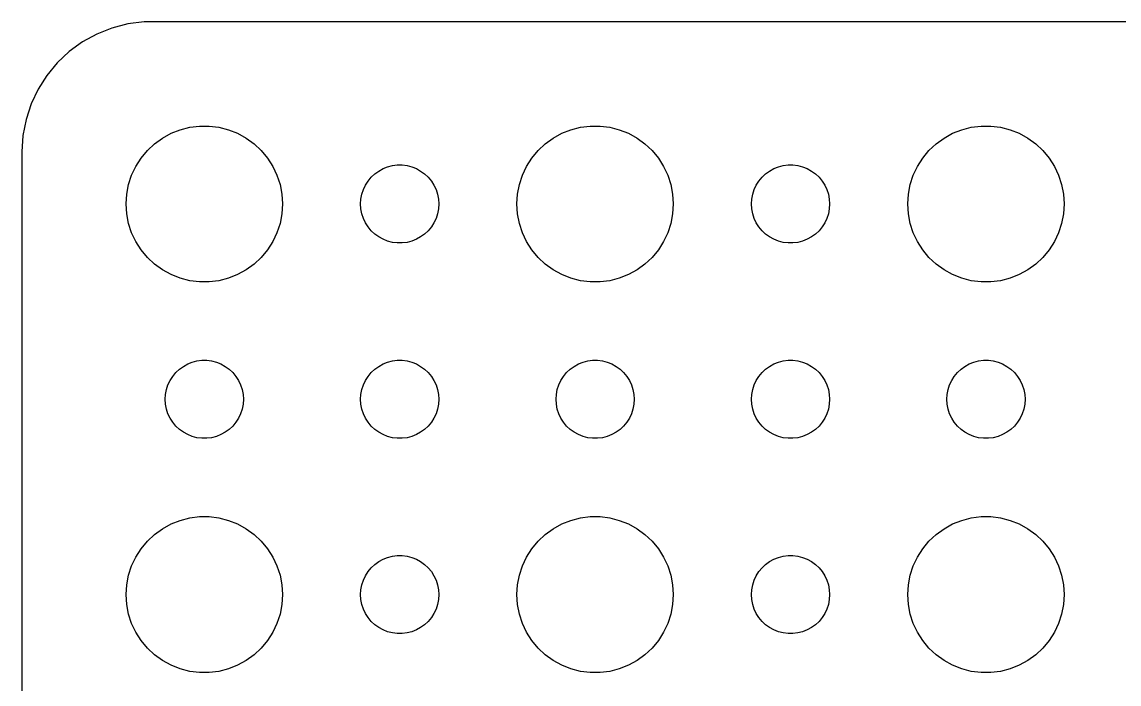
# Model space of a CAD drawing. Header units: metres. Extents: x -44 to 44, y 140 to 346.
# Drawn here: x -44.5 to -2.39, y 266.57 to 291.99 of the extents above; entities that cross this region are included whole.
import ezdxf

# ---------------------------------------------------------------- set-up
doc = ezdxf.new("R2010")
doc.units = ezdxf.units.M

msp = doc.modelspace()

# ---------------------------------------------------------------- linework, layer by layer
for p, q in [((-40.4369, 291.911), (-41.0451, 291.755)), ((-39.8139, 291.99), (-40.4369, 291.911)), ((39.8139, 291.99), (-39.8139, 291.99)), ((-41.6289, 291.524), (-42.1791, 291.222)), ((-41.0451, 291.755), (-41.6289, 291.524)), ((-42.1791, 291.222), (-42.6871, 290.853)), ((-42.6871, 290.853), (-43.1448, 290.423)), ((-43.1448, 290.423), (-43.5451, 289.939)), ((-43.5451, 289.939), (-43.8815, 289.409)), ((-43.8815, 289.409), (-44.1489, 288.841)), ((-44.1489, 288.841), (-44.3429, 288.243)), ((-44.3429, 288.243), (-44.4606, 287.627)), ((-44.4606, 287.627), (-44.5, 287)), ((-39.1075, 287.533), (-38.7773, 287.714)), ((-38.7773, 287.714), (-38.427, 287.853)), ((-38.427, 287.853), (-38.0621, 287.947)), ((-38.0621, 287.947), (-37.6884, 287.994)), ((-37.6884, 287.994), (-37.3116, 287.994)), ((-37.3116, 287.994), (-36.9379, 287.947)), ((-36.9379, 287.947), (-36.5729, 287.853)), ((-36.5729, 287.853), (-36.2227, 287.714)), ((-36.2227, 287.714), (-35.8925, 287.533)), ((-24.1075, 287.533), (-23.7773, 287.714)), ((-23.7773, 287.714), (-23.427, 287.853)), ((-23.427, 287.853), (-23.0621, 287.947)), ((-23.0621, 287.947), (-22.6884, 287.994)), ((-22.6884, 287.994), (-22.3116, 287.994)), ((-22.3116, 287.994), (-21.9379, 287.947)), ((-21.9379, 287.947), (-21.5729, 287.853)), ((-21.5729, 287.853), (-21.2227, 287.714)), ((-21.2227, 287.714), (-20.8925, 287.533)), ((-9.10747, 287.533), (-8.77733, 287.714)), ((-8.77733, 287.714), (-8.42705, 287.853)), ((-8.42705, 287.853), (-8.06213, 287.947)), ((-8.06213, 287.947), (-7.68837, 287.994)), ((-7.68837, 287.994), (-7.31161, 287.994)), ((-7.31161, 287.994), (-6.93785, 287.947)), ((-6.93785, 287.947), (-6.57294, 287.853)), ((-6.57294, 287.853), (-6.22266, 287.714)), ((-6.22266, 287.714), (-5.89252, 287.533)), ((-39.6869, 287.054), (-39.4123, 287.312)), ((-39.4123, 287.312), (-39.1075, 287.533)), ((-35.8925, 287.533), (-35.5877, 287.312)), ((-35.5877, 287.312), (-35.3131, 287.054)), ((-24.6869, 287.054), (-24.4123, 287.312)), ((-24.4123, 287.312), (-24.1075, 287.533)), ((-20.8925, 287.533), (-20.5877, 287.312)), ((-20.5877, 287.312), (-20.3131, 287.054)), ((-9.6869, 287.054), (-9.41226, 287.312)), ((-9.41226, 287.312), (-9.10747, 287.533)), ((-5.89252, 287.533), (-5.58772, 287.312)), ((-5.58772, 287.312), (-5.31308, 287.054)), ((-44.5, 287), (-44.5, 253)), ((-39.927, 286.763), (-39.6869, 287.054)), ((-35.3131, 287.054), (-35.0729, 286.763)), ((-24.927, 286.763), (-24.6869, 287.054)), ((-20.3131, 287.054), (-20.0729, 286.763)), ((-9.92705, 286.763), (-9.6869, 287.054)), ((-5.31308, 287.054), (-5.07294, 286.763)), ((-40.2893, 286.104), (-40.1289, 286.445)), ((-40.1289, 286.445), (-39.927, 286.763)), ((-35.0729, 286.763), (-34.8711, 286.445)), ((-34.8711, 286.445), (-34.7107, 286.104)), ((-30.8037, 286.266), (-30.6387, 286.357)), ((-30.6387, 286.357), (-30.4635, 286.427)), ((-30.4635, 286.427), (-30.2811, 286.473)), ((-30.2811, 286.473), (-30.0942, 286.497)), ((-30.0942, 286.497), (-29.9058, 286.497)), ((-29.9058, 286.497), (-29.7189, 286.473)), ((-29.7189, 286.473), (-29.5365, 286.427)), ((-29.5365, 286.427), (-29.3613, 286.357)), ((-29.3613, 286.357), (-29.1963, 286.266)), ((-25.2893, 286.104), (-25.1289, 286.445)), ((-25.1289, 286.445), (-24.927, 286.763)), ((-20.0729, 286.763), (-19.8711, 286.445)), ((-19.8711, 286.445), (-19.7107, 286.104)), ((-15.8037, 286.266), (-15.6387, 286.357)), ((-15.6387, 286.357), (-15.4635, 286.427)), ((-15.4635, 286.427), (-15.2811, 286.473)), ((-15.2811, 286.473), (-15.0942, 286.497)), ((-15.0942, 286.497), (-14.9058, 286.497)), ((-14.9058, 286.497), (-14.7189, 286.473)), ((-14.7189, 286.473), (-14.5365, 286.427)), ((-14.5365, 286.427), (-14.3613, 286.357)), ((-14.3613, 286.357), (-14.1963, 286.266)), ((-10.2893, 286.104), (-10.1289, 286.445)), ((-10.1289, 286.445), (-9.92705, 286.763)), ((-5.07294, 286.763), (-4.87108, 286.445)), ((-4.87108, 286.445), (-4.71066, 286.104)), ((-40.4057, 285.746), (-40.2893, 286.104)), ((-34.7107, 286.104), (-34.5942, 285.746)), ((-31.2135, 285.882), (-31.0934, 286.027)), ((-31.0934, 286.027), (-30.9561, 286.156)), ((-30.9561, 286.156), (-30.8037, 286.266)), ((-29.1963, 286.266), (-29.0439, 286.156)), ((-29.0439, 286.156), (-28.9065, 286.027)), ((-28.9065, 286.027), (-28.7865, 285.882)), ((-25.4057, 285.746), (-25.2893, 286.104)), ((-19.7107, 286.104), (-19.5942, 285.746)), ((-16.2135, 285.882), (-16.0934, 286.027)), ((-16.0934, 286.027), (-15.9561, 286.156)), ((-15.9561, 286.156), (-15.8037, 286.266)), ((-14.1963, 286.266), (-14.0439, 286.156)), ((-14.0439, 286.156), (-13.9065, 286.027)), ((-13.9065, 286.027), (-13.7865, 285.882)), ((-10.4057, 285.746), (-10.2893, 286.104)), ((-4.71066, 286.104), (-4.59424, 285.746)), ((-40.4763, 285.376), (-40.4057, 285.746)), ((-34.5942, 285.746), (-34.5237, 285.376)), ((-31.4529, 285.373), (-31.3947, 285.552)), ((-31.3947, 285.552), (-31.3145, 285.723)), ((-31.3145, 285.723), (-31.2135, 285.882)), ((-28.7865, 285.882), (-28.6855, 285.723)), ((-28.6855, 285.723), (-28.6053, 285.552)), ((-28.6053, 285.552), (-28.5471, 285.373)), ((-25.4763, 285.376), (-25.4057, 285.746)), ((-19.5942, 285.746), (-19.5237, 285.376)), ((-16.4529, 285.373), (-16.3947, 285.552)), ((-16.3947, 285.552), (-16.3145, 285.723)), ((-16.3145, 285.723), (-16.2135, 285.882)), ((-13.7865, 285.882), (-13.6855, 285.723)), ((-13.6855, 285.723), (-13.6053, 285.552)), ((-13.6053, 285.552), (-13.5471, 285.373)), ((-10.4763, 285.376), (-10.4057, 285.746)), ((-4.59424, 285.746), (-4.52365, 285.376)), ((-40.5, 285), (-40.4763, 285.376)), ((-34.5237, 285.376), (-34.5, 285)), ((-31.5, 285), (-31.4882, 285.188)), ((-31.4882, 285.188), (-31.4529, 285.373)), ((-28.5471, 285.373), (-28.5118, 285.188)), ((-28.5118, 285.188), (-28.5, 285)), ((-25.5, 285), (-25.4763, 285.376)), ((-19.5237, 285.376), (-19.5, 285)), ((-16.5, 285), (-16.4882, 285.188)), ((-16.4882, 285.188), (-16.4529, 285.373)), ((-13.5471, 285.373), (-13.5118, 285.188)), ((-13.5118, 285.188), (-13.5, 285)), ((-10.5, 285), (-10.4763, 285.376)), ((-4.52365, 285.376), (-4.5, 285)), ((-40.4763, 284.624), (-40.5, 285)), ((-34.5, 285), (-34.5237, 284.624)), ((-31.4882, 284.812), (-31.5, 285)), ((-31.4529, 284.627), (-31.4882, 284.812)), ((-28.5118, 284.812), (-28.5471, 284.627)), ((-28.5, 285), (-28.5118, 284.812)), ((-25.4763, 284.624), (-25.5, 285)), ((-19.5, 285), (-19.5237, 284.624)), ((-16.4882, 284.812), (-16.5, 285)), ((-16.4529, 284.627), (-16.4882, 284.812)), ((-13.5118, 284.812), (-13.5471, 284.627)), ((-13.5, 285), (-13.5118, 284.812)), ((-10.4763, 284.624), (-10.5, 285)), ((-4.5, 285), (-4.52365, 284.624)), ((-40.4057, 284.254), (-40.4763, 284.624)), ((-40.2893, 283.896), (-40.4057, 284.254)), ((-34.5942, 284.254), (-34.7107, 283.896)), ((-34.5237, 284.624), (-34.5942, 284.254)), ((-31.3947, 284.448), (-31.4529, 284.627)), ((-31.3145, 284.277), (-31.3947, 284.448)), ((-31.2135, 284.118), (-31.3145, 284.277)), ((-28.6855, 284.277), (-28.7865, 284.118)), ((-28.6053, 284.448), (-28.6855, 284.277)), ((-28.5471, 284.627), (-28.6053, 284.448)), ((-25.4057, 284.254), (-25.4763, 284.624)), ((-25.2893, 283.896), (-25.4057, 284.254)), ((-19.5942, 284.254), (-19.7107, 283.896)), ((-19.5237, 284.624), (-19.5942, 284.254)), ((-16.3947, 284.448), (-16.4529, 284.627)), ((-16.3145, 284.277), (-16.3947, 284.448)), ((-16.2135, 284.118), (-16.3145, 284.277)), ((-13.6855, 284.277), (-13.7865, 284.118)), ((-13.6053, 284.448), (-13.6855, 284.277)), ((-13.5471, 284.627), (-13.6053, 284.448)), ((-10.4057, 284.254), (-10.4763, 284.624)), ((-10.2893, 283.896), (-10.4057, 284.254)), ((-4.59424, 284.254), (-4.71066, 283.896)), ((-4.52365, 284.624), (-4.59424, 284.254)), ((-40.1289, 283.555), (-40.2893, 283.896)), ((-34.7107, 283.896), (-34.8711, 283.555)), ((-31.0934, 283.973), (-31.2135, 284.118)), ((-30.9561, 283.844), (-31.0934, 283.973)), ((-30.8037, 283.734), (-30.9561, 283.844)), ((-29.0439, 283.844), (-29.1963, 283.734)), ((-28.9065, 283.973), (-29.0439, 283.844)), ((-28.7865, 284.118), (-28.9065, 283.973)), ((-25.1289, 283.555), (-25.2893, 283.896)), ((-19.7107, 283.896), (-19.8711, 283.555)), ((-16.0934, 283.973), (-16.2135, 284.118)), ((-15.9561, 283.844), (-16.0934, 283.973)), ((-15.8037, 283.734), (-15.9561, 283.844)), ((-14.0439, 283.844), (-14.1963, 283.734)), ((-13.9065, 283.973), (-14.0439, 283.844)), ((-13.7865, 284.118), (-13.9065, 283.973)), ((-10.1289, 283.555), (-10.2893, 283.896)), ((-4.71066, 283.896), (-4.87108, 283.555)), ((-39.927, 283.237), (-40.1289, 283.555)), ((-34.8711, 283.555), (-35.0729, 283.237)), ((-30.6387, 283.643), (-30.8037, 283.734)), ((-30.4635, 283.573), (-30.6387, 283.643)), ((-30.2811, 283.527), (-30.4635, 283.573)), ((-30.0942, 283.503), (-30.2811, 283.527)), ((-29.9058, 283.503), (-30.0942, 283.503)), ((-29.7189, 283.527), (-29.9058, 283.503)), ((-29.5365, 283.573), (-29.7189, 283.527)), ((-29.3613, 283.643), (-29.5365, 283.573)), ((-29.1963, 283.734), (-29.3613, 283.643)), ((-24.927, 283.237), (-25.1289, 283.555)), ((-19.8711, 283.555), (-20.0729, 283.237)), ((-15.6387, 283.643), (-15.8037, 283.734)), ((-15.4635, 283.573), (-15.6387, 283.643)), ((-15.2811, 283.527), (-15.4635, 283.573)), ((-15.0942, 283.503), (-15.2811, 283.527)), ((-14.9058, 283.503), (-15.0942, 283.503)), ((-14.7189, 283.527), (-14.9058, 283.503)), ((-14.5365, 283.573), (-14.7189, 283.527)), ((-14.3613, 283.643), (-14.5365, 283.573)), ((-14.1963, 283.734), (-14.3613, 283.643)), ((-9.92705, 283.237), (-10.1289, 283.555)), ((-4.87108, 283.555), (-5.07294, 283.237)), ((-39.6869, 282.946), (-39.927, 283.237)), ((-35.0729, 283.237), (-35.3131, 282.946)), ((-24.6869, 282.946), (-24.927, 283.237)), ((-20.0729, 283.237), (-20.3131, 282.946)), ((-9.6869, 282.946), (-9.92705, 283.237)), ((-5.07294, 283.237), (-5.31308, 282.946)), ((-39.4123, 282.688), (-39.6869, 282.946)), ((-39.1075, 282.467), (-39.4123, 282.688)), ((-35.5877, 282.688), (-35.8925, 282.467)), ((-35.3131, 282.946), (-35.5877, 282.688)), ((-24.4123, 282.688), (-24.6869, 282.946)), ((-24.1075, 282.467), (-24.4123, 282.688)), ((-20.5877, 282.688), (-20.8925, 282.467)), ((-20.3131, 282.946), (-20.5877, 282.688)), ((-9.41226, 282.688), (-9.6869, 282.946)), ((-9.10747, 282.467), (-9.41226, 282.688)), ((-5.58772, 282.688), (-5.89252, 282.467)), ((-5.31308, 282.946), (-5.58772, 282.688)), ((-38.7773, 282.286), (-39.1075, 282.467)), ((-38.427, 282.147), (-38.7773, 282.286)), ((-38.0621, 282.053), (-38.427, 282.147)), ((-36.5729, 282.147), (-36.9379, 282.053)), ((-36.2227, 282.286), (-36.5729, 282.147)), ((-35.8925, 282.467), (-36.2227, 282.286)), ((-23.7773, 282.286), (-24.1075, 282.467)), ((-23.427, 282.147), (-23.7773, 282.286)), ((-23.0621, 282.053), (-23.427, 282.147)), ((-21.5729, 282.147), (-21.9379, 282.053)), ((-21.2227, 282.286), (-21.5729, 282.147)), ((-20.8925, 282.467), (-21.2227, 282.286)), ((-8.77733, 282.286), (-9.10747, 282.467)), ((-8.42705, 282.147), (-8.77733, 282.286)), ((-8.06213, 282.053), (-8.42705, 282.147)), ((-6.57294, 282.147), (-6.93785, 282.053)), ((-6.22266, 282.286), (-6.57294, 282.147)), ((-5.89252, 282.467), (-6.22266, 282.286)), ((-37.6884, 282.006), (-38.0621, 282.053)), ((-37.3116, 282.006), (-37.6884, 282.006)), ((-36.9379, 282.053), (-37.3116, 282.006)), ((-22.6884, 282.006), (-23.0621, 282.053)), ((-22.3116, 282.006), (-22.6884, 282.006)), ((-21.9379, 282.053), (-22.3116, 282.006)), ((-7.68837, 282.006), (-8.06213, 282.053)), ((-7.31161, 282.006), (-7.68837, 282.006)), ((-6.93785, 282.053), (-7.31161, 282.006)), ((-38.3037, 278.766), (-38.1387, 278.857)), ((-38.1387, 278.857), (-37.9635, 278.927)), ((-37.9635, 278.927), (-37.7811, 278.973)), ((-37.7811, 278.973), (-37.5942, 278.997)), ((-37.5942, 278.997), (-37.4058, 278.997)), ((-37.4058, 278.997), (-37.2189, 278.973)), ((-37.2189, 278.973), (-37.0365, 278.927)), ((-37.0365, 278.927), (-36.8613, 278.857)), ((-36.8613, 278.857), (-36.6963, 278.766)), ((-30.8037, 278.766), (-30.6387, 278.857)), ((-30.6387, 278.857), (-30.4635, 278.927)), ((-30.4635, 278.927), (-30.2811, 278.973)), ((-30.2811, 278.973), (-30.0942, 278.997)), ((-30.0942, 278.997), (-29.9058, 278.997)), ((-29.9058, 278.997), (-29.7189, 278.973)), ((-29.7189, 278.973), (-29.5365, 278.927)), ((-29.5365, 278.927), (-29.3613, 278.857)), ((-29.3613, 278.857), (-29.1963, 278.766)), ((-23.3037, 278.766), (-23.1387, 278.857)), ((-23.1387, 278.857), (-22.9635, 278.927)), ((-22.9635, 278.927), (-22.7811, 278.973)), ((-22.7811, 278.973), (-22.5942, 278.997)), ((-22.5942, 278.997), (-22.4058, 278.997)), ((-22.4058, 278.997), (-22.2189, 278.973)), ((-22.2189, 278.973), (-22.0365, 278.927)), ((-22.0365, 278.927), (-21.8613, 278.857)), ((-21.8613, 278.857), (-21.6963, 278.766)), ((-15.8037, 278.766), (-15.6387, 278.857)), ((-15.6387, 278.857), (-15.4635, 278.927)), ((-15.4635, 278.927), (-15.2811, 278.973)), ((-15.2811, 278.973), (-15.0942, 278.997)), ((-15.0942, 278.997), (-14.9058, 278.997)), ((-14.9058, 278.997), (-14.7189, 278.973)), ((-14.7189, 278.973), (-14.5365, 278.927)), ((-14.5365, 278.927), (-14.3613, 278.857)), ((-14.3613, 278.857), (-14.1963, 278.766)), ((-8.30373, 278.766), (-8.13866, 278.857)), ((-8.13866, 278.857), (-7.96352, 278.927)), ((-7.96352, 278.927), (-7.78107, 278.973)), ((-7.78107, 278.973), (-7.59418, 278.997)), ((-7.59418, 278.997), (-7.40581, 278.997)), ((-7.40581, 278.997), (-7.21892, 278.973)), ((-7.21892, 278.973), (-7.03647, 278.927)), ((-7.03647, 278.927), (-6.86133, 278.857)), ((-6.86133, 278.857), (-6.69626, 278.766)), ((-38.8145, 278.223), (-38.7135, 278.382)), ((-38.7135, 278.382), (-38.5934, 278.527)), ((-38.5934, 278.527), (-38.4561, 278.656)), ((-38.4561, 278.656), (-38.3037, 278.766)), ((-36.6963, 278.766), (-36.5439, 278.656)), ((-36.5439, 278.656), (-36.4065, 278.527)), ((-36.4065, 278.527), (-36.2865, 278.382)), ((-36.2865, 278.382), (-36.1855, 278.223)), ((-31.3145, 278.223), (-31.2135, 278.382)), ((-31.2135, 278.382), (-31.0934, 278.527)), ((-31.0934, 278.527), (-30.9561, 278.656)), ((-30.9561, 278.656), (-30.8037, 278.766)), ((-29.1963, 278.766), (-29.0439, 278.656)), ((-29.0439, 278.656), (-28.9065, 278.527)), ((-28.9065, 278.527), (-28.7865, 278.382)), ((-28.7865, 278.382), (-28.6855, 278.223)), ((-23.8145, 278.223), (-23.7135, 278.382)), ((-23.7135, 278.382), (-23.5934, 278.527)), ((-23.5934, 278.527), (-23.4561, 278.656)), ((-23.4561, 278.656), (-23.3037, 278.766)), ((-21.6963, 278.766), (-21.5439, 278.656)), ((-21.5439, 278.656), (-21.4065, 278.527)), ((-21.4065, 278.527), (-21.2865, 278.382)), ((-21.2865, 278.382), (-21.1855, 278.223)), ((-16.3145, 278.223), (-16.2135, 278.382)), ((-16.2135, 278.382), (-16.0934, 278.527)), ((-16.0934, 278.527), (-15.9561, 278.656)), ((-15.9561, 278.656), (-15.8037, 278.766)), ((-14.1963, 278.766), (-14.0439, 278.656)), ((-14.0439, 278.656), (-13.9065, 278.527)), ((-13.9065, 278.527), (-13.7865, 278.382)), ((-13.7865, 278.382), (-13.6855, 278.223)), ((-8.81445, 278.223), (-8.71352, 278.382)), ((-8.71352, 278.382), (-8.59344, 278.527)), ((-8.59344, 278.527), (-8.45613, 278.656)), ((-8.45613, 278.656), (-8.30373, 278.766)), ((-6.69626, 278.766), (-6.54385, 278.656)), ((-6.54385, 278.656), (-6.40654, 278.527)), ((-6.40654, 278.527), (-6.28647, 278.382)), ((-6.28647, 278.382), (-6.18553, 278.223)), ((-38.9529, 277.873), (-38.8947, 278.052)), ((-38.8947, 278.052), (-38.8145, 278.223)), ((-36.1855, 278.223), (-36.1053, 278.052)), ((-36.1053, 278.052), (-36.0471, 277.873)), ((-31.4529, 277.873), (-31.3947, 278.052)), ((-31.3947, 278.052), (-31.3145, 278.223)), ((-28.6855, 278.223), (-28.6053, 278.052)), ((-28.6053, 278.052), (-28.5471, 277.873)), ((-23.9529, 277.873), (-23.8947, 278.052)), ((-23.8947, 278.052), (-23.8145, 278.223)), ((-21.1855, 278.223), (-21.1053, 278.052)), ((-21.1053, 278.052), (-21.0471, 277.873)), ((-16.4529, 277.873), (-16.3947, 278.052)), ((-16.3947, 278.052), (-16.3145, 278.223)), ((-13.6855, 278.223), (-13.6053, 278.052)), ((-13.6053, 278.052), (-13.5471, 277.873)), ((-8.95287, 277.873), (-8.89465, 278.052)), ((-8.89465, 278.052), (-8.81445, 278.223)), ((-6.18553, 278.223), (-6.10533, 278.052)), ((-6.10533, 278.052), (-6.04712, 277.873)), ((-39, 277.5), (-38.9882, 277.688)), ((-38.9882, 277.688), (-38.9529, 277.873)), ((-36.0471, 277.873), (-36.0118, 277.688)), ((-36.0118, 277.688), (-36, 277.5)), ((-31.5, 277.5), (-31.4882, 277.688)), ((-31.4882, 277.688), (-31.4529, 277.873)), ((-28.5471, 277.873), (-28.5118, 277.688)), ((-28.5118, 277.688), (-28.5, 277.5)), ((-24, 277.5), (-23.9882, 277.688)), ((-23.9882, 277.688), (-23.9529, 277.873)), ((-21.0471, 277.873), (-21.0118, 277.688)), ((-21.0118, 277.688), (-21, 277.5)), ((-16.5, 277.5), (-16.4882, 277.688)), ((-16.4882, 277.688), (-16.4529, 277.873)), ((-13.5471, 277.873), (-13.5118, 277.688)), ((-13.5118, 277.688), (-13.5, 277.5)), ((-9, 277.5), (-8.98816, 277.688)), ((-8.98816, 277.688), (-8.95287, 277.873)), ((-6.04712, 277.873), (-6.01183, 277.688)), ((-6.01183, 277.688), (-6, 277.5)), ((-38.9882, 277.312), (-39, 277.5)), ((-38.9529, 277.127), (-38.9882, 277.312)), ((-38.8947, 276.948), (-38.9529, 277.127)), ((-36.0471, 277.127), (-36.1053, 276.948)), ((-36.0118, 277.312), (-36.0471, 277.127)), ((-36, 277.5), (-36.0118, 277.312)), ((-31.4882, 277.312), (-31.5, 277.5)), ((-31.4529, 277.127), (-31.4882, 277.312)), ((-31.3947, 276.948), (-31.4529, 277.127)), ((-28.5471, 277.127), (-28.6053, 276.948)), ((-28.5118, 277.312), (-28.5471, 277.127)), ((-28.5, 277.5), (-28.5118, 277.312)), ((-23.9882, 277.312), (-24, 277.5)), ((-23.9529, 277.127), (-23.9882, 277.312)), ((-23.8947, 276.948), (-23.9529, 277.127)), ((-21.0471, 277.127), (-21.1053, 276.948)), ((-21.0118, 277.312), (-21.0471, 277.127)), ((-21, 277.5), (-21.0118, 277.312)), ((-16.4882, 277.312), (-16.5, 277.5)), ((-16.4529, 277.127), (-16.4882, 277.312)), ((-16.3947, 276.948), (-16.4529, 277.127)), ((-13.5471, 277.127), (-13.6053, 276.948)), ((-13.5118, 277.312), (-13.5471, 277.127)), ((-13.5, 277.5), (-13.5118, 277.312)), ((-8.98816, 277.312), (-9, 277.5)), ((-8.95287, 277.127), (-8.98816, 277.312)), ((-8.89465, 276.948), (-8.95287, 277.127)), ((-6.04712, 277.127), (-6.10533, 276.948)), ((-6.01183, 277.312), (-6.04712, 277.127)), ((-6, 277.5), (-6.01183, 277.312)), ((-38.8145, 276.777), (-38.8947, 276.948)), ((-38.7135, 276.618), (-38.8145, 276.777)), ((-36.1855, 276.777), (-36.2865, 276.618)), ((-36.1053, 276.948), (-36.1855, 276.777)), ((-31.3145, 276.777), (-31.3947, 276.948)), ((-31.2135, 276.618), (-31.3145, 276.777)), ((-28.6855, 276.777), (-28.7865, 276.618)), ((-28.6053, 276.948), (-28.6855, 276.777)), ((-23.8145, 276.777), (-23.8947, 276.948)), ((-23.7135, 276.618), (-23.8145, 276.777)), ((-21.1855, 276.777), (-21.2865, 276.618)), ((-21.1053, 276.948), (-21.1855, 276.777)), ((-16.3145, 276.777), (-16.3947, 276.948)), ((-16.2135, 276.618), (-16.3145, 276.777)), ((-13.6855, 276.777), (-13.7865, 276.618)), ((-13.6053, 276.948), (-13.6855, 276.777)), ((-8.81445, 276.777), (-8.89465, 276.948)), ((-8.71352, 276.618), (-8.81445, 276.777)), ((-6.18553, 276.777), (-6.28647, 276.618)), ((-6.10533, 276.948), (-6.18553, 276.777)), ((-38.5934, 276.473), (-38.7135, 276.618)), ((-38.4561, 276.344), (-38.5934, 276.473)), ((-38.3037, 276.234), (-38.4561, 276.344)), ((-36.5439, 276.344), (-36.6963, 276.234)), ((-36.4065, 276.473), (-36.5439, 276.344)), ((-36.2865, 276.618), (-36.4065, 276.473)), ((-31.0934, 276.473), (-31.2135, 276.618)), ((-30.9561, 276.344), (-31.0934, 276.473)), ((-30.8037, 276.234), (-30.9561, 276.344)), ((-29.0439, 276.344), (-29.1963, 276.234)), ((-28.9065, 276.473), (-29.0439, 276.344)), ((-28.7865, 276.618), (-28.9065, 276.473)), ((-23.5934, 276.473), (-23.7135, 276.618)), ((-23.4561, 276.344), (-23.5934, 276.473)), ((-23.3037, 276.234), (-23.4561, 276.344)), ((-21.5439, 276.344), (-21.6963, 276.234)), ((-21.4065, 276.473), (-21.5439, 276.344)), ((-21.2865, 276.618), (-21.4065, 276.473)), ((-16.0934, 276.473), (-16.2135, 276.618)), ((-15.9561, 276.344), (-16.0934, 276.473)), ((-15.8037, 276.234), (-15.9561, 276.344)), ((-14.0439, 276.344), (-14.1963, 276.234)), ((-13.9065, 276.473), (-14.0439, 276.344)), ((-13.7865, 276.618), (-13.9065, 276.473)), ((-8.59344, 276.473), (-8.71352, 276.618)), ((-8.45613, 276.344), (-8.59344, 276.473)), ((-8.30373, 276.234), (-8.45613, 276.344)), ((-6.54385, 276.344), (-6.69626, 276.234)), ((-6.40654, 276.473), (-6.54385, 276.344)), ((-6.28647, 276.618), (-6.40654, 276.473)), ((-38.1387, 276.143), (-38.3037, 276.234)), ((-37.9635, 276.073), (-38.1387, 276.143)), ((-37.7811, 276.027), (-37.9635, 276.073)), ((-37.5942, 276.003), (-37.7811, 276.027)), ((-37.4058, 276.003), (-37.5942, 276.003)), ((-37.2189, 276.027), (-37.4058, 276.003)), ((-37.0365, 276.073), (-37.2189, 276.027)), ((-36.8613, 276.143), (-37.0365, 276.073)), ((-36.6963, 276.234), (-36.8613, 276.143)), ((-30.6387, 276.143), (-30.8037, 276.234)), ((-30.4635, 276.073), (-30.6387, 276.143)), ((-30.2811, 276.027), (-30.4635, 276.073)), ((-30.0942, 276.003), (-30.2811, 276.027)), ((-29.9058, 276.003), (-30.0942, 276.003)), ((-29.7189, 276.027), (-29.9058, 276.003)), ((-29.5365, 276.073), (-29.7189, 276.027)), ((-29.3613, 276.143), (-29.5365, 276.073)), ((-29.1963, 276.234), (-29.3613, 276.143)), ((-23.1387, 276.143), (-23.3037, 276.234)), ((-22.9635, 276.073), (-23.1387, 276.143)), ((-22.7811, 276.027), (-22.9635, 276.073)), ((-22.5942, 276.003), (-22.7811, 276.027)), ((-22.4058, 276.003), (-22.5942, 276.003)), ((-22.2189, 276.027), (-22.4058, 276.003)), ((-22.0365, 276.073), (-22.2189, 276.027)), ((-21.8613, 276.143), (-22.0365, 276.073)), ((-21.6963, 276.234), (-21.8613, 276.143)), ((-15.6387, 276.143), (-15.8037, 276.234)), ((-15.4635, 276.073), (-15.6387, 276.143)), ((-15.2811, 276.027), (-15.4635, 276.073)), ((-15.0942, 276.003), (-15.2811, 276.027)), ((-14.9058, 276.003), (-15.0942, 276.003)), ((-14.7189, 276.027), (-14.9058, 276.003)), ((-14.5365, 276.073), (-14.7189, 276.027)), ((-14.3613, 276.143), (-14.5365, 276.073)), ((-14.1963, 276.234), (-14.3613, 276.143)), ((-8.13866, 276.143), (-8.30373, 276.234)), ((-7.96352, 276.073), (-8.13866, 276.143)), ((-7.78107, 276.027), (-7.96352, 276.073)), ((-7.59418, 276.003), (-7.78107, 276.027)), ((-7.40581, 276.003), (-7.59418, 276.003)), ((-7.21892, 276.027), (-7.40581, 276.003)), ((-7.03647, 276.073), (-7.21892, 276.027)), ((-6.86133, 276.143), (-7.03647, 276.073)), ((-6.69626, 276.234), (-6.86133, 276.143)), ((-38.427, 272.853), (-38.0621, 272.947)), ((-38.0621, 272.947), (-37.6884, 272.994)), ((-37.6884, 272.994), (-37.3116, 272.994)), ((-37.3116, 272.994), (-36.9379, 272.947)), ((-36.9379, 272.947), (-36.5729, 272.853)), ((-23.427, 272.853), (-23.0621, 272.947)), ((-23.0621, 272.947), (-22.6884, 272.994)), ((-22.6884, 272.994), (-22.3116, 272.994)), ((-22.3116, 272.994), (-21.9379, 272.947)), ((-21.9379, 272.947), (-21.5729, 272.853)), ((-8.42705, 272.853), (-8.06213, 272.947)), ((-8.06213, 272.947), (-7.68837, 272.994)), ((-7.68837, 272.994), (-7.31161, 272.994)), ((-7.31161, 272.994), (-6.93785, 272.947)), ((-6.93785, 272.947), (-6.57294, 272.853)), ((-39.4123, 272.312), (-39.1075, 272.533)), ((-39.1075, 272.533), (-38.7773, 272.714)), ((-38.7773, 272.714), (-38.427, 272.853)), ((-36.5729, 272.853), (-36.2227, 272.714)), ((-36.2227, 272.714), (-35.8925, 272.533)), ((-35.8925, 272.533), (-35.5877, 272.312)), ((-24.4123, 272.312), (-24.1075, 272.533)), ((-24.1075, 272.533), (-23.7773, 272.714)), ((-23.7773, 272.714), (-23.427, 272.853)), ((-21.5729, 272.853), (-21.2227, 272.714)), ((-21.2227, 272.714), (-20.8925, 272.533)), ((-20.8925, 272.533), (-20.5877, 272.312)), ((-9.41226, 272.312), (-9.10747, 272.533)), ((-9.10747, 272.533), (-8.77733, 272.714)), ((-8.77733, 272.714), (-8.42705, 272.853)), ((-6.57294, 272.853), (-6.22266, 272.714)), ((-6.22266, 272.714), (-5.89252, 272.533)), ((-5.89252, 272.533), (-5.58772, 272.312)), ((-39.927, 271.763), (-39.6869, 272.054)), ((-39.6869, 272.054), (-39.4123, 272.312)), ((-35.5877, 272.312), (-35.3131, 272.054)), ((-35.3131, 272.054), (-35.0729, 271.763)), ((-24.927, 271.763), (-24.6869, 272.054)), ((-24.6869, 272.054), (-24.4123, 272.312)), ((-20.5877, 272.312), (-20.3131, 272.054)), ((-20.3131, 272.054), (-20.0729, 271.763)), ((-9.92705, 271.763), (-9.6869, 272.054)), ((-9.6869, 272.054), (-9.41226, 272.312)), ((-5.58772, 272.312), (-5.31308, 272.054)), ((-5.31308, 272.054), (-5.07294, 271.763)), ((-40.1289, 271.445), (-39.927, 271.763)), ((-35.0729, 271.763), (-34.8711, 271.445)), ((-25.1289, 271.445), (-24.927, 271.763)), ((-20.0729, 271.763), (-19.8711, 271.445)), ((-10.1289, 271.445), (-9.92705, 271.763)), ((-5.07294, 271.763), (-4.87108, 271.445)), ((-40.2893, 271.104), (-40.1289, 271.445)), ((-34.8711, 271.445), (-34.7107, 271.104)), ((-30.9561, 271.156), (-30.8037, 271.266)), ((-30.8037, 271.266), (-30.6387, 271.357)), ((-30.6387, 271.357), (-30.4635, 271.427)), ((-30.4635, 271.427), (-30.2811, 271.473)), ((-30.2811, 271.473), (-30.0942, 271.497)), ((-30.0942, 271.497), (-29.9058, 271.497)), ((-29.9058, 271.497), (-29.7189, 271.473)), ((-29.7189, 271.473), (-29.5365, 271.427)), ((-29.5365, 271.427), (-29.3613, 271.357)), ((-29.3613, 271.357), (-29.1963, 271.266)), ((-29.1963, 271.266), (-29.0439, 271.156)), ((-25.2893, 271.104), (-25.1289, 271.445)), ((-19.8711, 271.445), (-19.7107, 271.104)), ((-15.9561, 271.156), (-15.8037, 271.266)), ((-15.8037, 271.266), (-15.6387, 271.357)), ((-15.6387, 271.357), (-15.4635, 271.427)), ((-15.4635, 271.427), (-15.2811, 271.473)), ((-15.2811, 271.473), (-15.0942, 271.497)), ((-15.0942, 271.497), (-14.9058, 271.497)), ((-14.9058, 271.497), (-14.7189, 271.473)), ((-14.7189, 271.473), (-14.5365, 271.427)), ((-14.5365, 271.427), (-14.3613, 271.357)), ((-14.3613, 271.357), (-14.1963, 271.266)), ((-14.1963, 271.266), (-14.0439, 271.156)), ((-10.2893, 271.104), (-10.1289, 271.445)), ((-4.87108, 271.445), (-4.71066, 271.104)), ((-40.4057, 270.746), (-40.2893, 271.104)), ((-34.7107, 271.104), (-34.5942, 270.746)), ((-31.3145, 270.723), (-31.2135, 270.882)), ((-31.2135, 270.882), (-31.0934, 271.027)), ((-31.0934, 271.027), (-30.9561, 271.156)), ((-29.0439, 271.156), (-28.9065, 271.027)), ((-28.9065, 271.027), (-28.7865, 270.882)), ((-28.7865, 270.882), (-28.6855, 270.723)), ((-25.4057, 270.746), (-25.2893, 271.104)), ((-19.7107, 271.104), (-19.5942, 270.746)), ((-16.3145, 270.723), (-16.2135, 270.882)), ((-16.2135, 270.882), (-16.0934, 271.027)), ((-16.0934, 271.027), (-15.9561, 271.156)), ((-14.0439, 271.156), (-13.9065, 271.027)), ((-13.9065, 271.027), (-13.7865, 270.882)), ((-13.7865, 270.882), (-13.6855, 270.723)), ((-10.4057, 270.746), (-10.2893, 271.104)), ((-4.71066, 271.104), (-4.59424, 270.746)), ((-40.5, 270), (-40.4763, 270.376)), ((-40.4763, 270.376), (-40.4057, 270.746)), ((-34.5942, 270.746), (-34.5237, 270.376)), ((-34.5237, 270.376), (-34.5, 270)), ((-31.4882, 270.188), (-31.4529, 270.373)), ((-31.4529, 270.373), (-31.3947, 270.552)), ((-31.3947, 270.552), (-31.3145, 270.723)), ((-28.6855, 270.723), (-28.6053, 270.552)), ((-28.6053, 270.552), (-28.5471, 270.373)), ((-28.5471, 270.373), (-28.5118, 270.188)), ((-25.5, 270), (-25.4763, 270.376)), ((-25.4763, 270.376), (-25.4057, 270.746)), ((-19.5942, 270.746), (-19.5237, 270.376)), ((-19.5237, 270.376), (-19.5, 270)), ((-16.4882, 270.188), (-16.4529, 270.373)), ((-16.4529, 270.373), (-16.3947, 270.552)), ((-16.3947, 270.552), (-16.3145, 270.723)), ((-13.6855, 270.723), (-13.6053, 270.552)), ((-13.6053, 270.552), (-13.5471, 270.373)), ((-13.5471, 270.373), (-13.5118, 270.188)), ((-10.5, 270), (-10.4763, 270.376)), ((-10.4763, 270.376), (-10.4057, 270.746)), ((-4.59424, 270.746), (-4.52365, 270.376)), ((-4.52365, 270.376), (-4.5, 270)), ((-40.4763, 269.624), (-40.5, 270)), ((-34.5, 270), (-34.5237, 269.624)), ((-31.5, 270), (-31.4882, 270.188)), ((-31.4882, 269.812), (-31.5, 270)), ((-28.5118, 270.188), (-28.5, 270)), ((-28.5, 270), (-28.5118, 269.812)), ((-25.4763, 269.624), (-25.5, 270)), ((-19.5, 270), (-19.5237, 269.624)), ((-16.5, 270), (-16.4882, 270.188)), ((-16.4882, 269.812), (-16.5, 270)), ((-13.5118, 270.188), (-13.5, 270)), ((-13.5, 270), (-13.5118, 269.812)), ((-10.4763, 269.624), (-10.5, 270)), ((-4.5, 270), (-4.52365, 269.624)), ((-40.4057, 269.254), (-40.4763, 269.624)), ((-34.5237, 269.624), (-34.5942, 269.254)), ((-31.4529, 269.627), (-31.4882, 269.812)), ((-31.3947, 269.448), (-31.4529, 269.627)), ((-28.5471, 269.627), (-28.6053, 269.448)), ((-28.5118, 269.812), (-28.5471, 269.627)), ((-25.4057, 269.254), (-25.4763, 269.624)), ((-19.5237, 269.624), (-19.5942, 269.254)), ((-16.4529, 269.627), (-16.4882, 269.812)), ((-16.3947, 269.448), (-16.4529, 269.627)), ((-13.5471, 269.627), (-13.6053, 269.448)), ((-13.5118, 269.812), (-13.5471, 269.627)), ((-10.4057, 269.254), (-10.4763, 269.624)), ((-4.52365, 269.624), (-4.59424, 269.254)), ((-40.2893, 268.896), (-40.4057, 269.254)), ((-34.5942, 269.254), (-34.7107, 268.896)), ((-31.3145, 269.277), (-31.3947, 269.448)), ((-31.2135, 269.118), (-31.3145, 269.277)), ((-31.0934, 268.973), (-31.2135, 269.118)), ((-28.7865, 269.118), (-28.9065, 268.973)), ((-28.6855, 269.277), (-28.7865, 269.118)), ((-28.6053, 269.448), (-28.6855, 269.277)), ((-25.2893, 268.896), (-25.4057, 269.254)), ((-19.5942, 269.254), (-19.7107, 268.896)), ((-16.3145, 269.277), (-16.3947, 269.448)), ((-16.2135, 269.118), (-16.3145, 269.277)), ((-16.0934, 268.973), (-16.2135, 269.118)), ((-13.7865, 269.118), (-13.9065, 268.973)), ((-13.6855, 269.277), (-13.7865, 269.118)), ((-13.6053, 269.448), (-13.6855, 269.277)), ((-10.2893, 268.896), (-10.4057, 269.254)), ((-4.59424, 269.254), (-4.71066, 268.896)), ((-40.1289, 268.555), (-40.2893, 268.896)), ((-34.7107, 268.896), (-34.8711, 268.555)), ((-30.9561, 268.844), (-31.0934, 268.973)), ((-30.8037, 268.734), (-30.9561, 268.844)), ((-30.6387, 268.643), (-30.8037, 268.734)), ((-29.1963, 268.734), (-29.3613, 268.643)), ((-29.0439, 268.844), (-29.1963, 268.734)), ((-28.9065, 268.973), (-29.0439, 268.844)), ((-25.1289, 268.555), (-25.2893, 268.896)), ((-19.7107, 268.896), (-19.8711, 268.555)), ((-15.9561, 268.844), (-16.0934, 268.973)), ((-15.8037, 268.734), (-15.9561, 268.844)), ((-15.6387, 268.643), (-15.8037, 268.734)), ((-14.1963, 268.734), (-14.3613, 268.643)), ((-14.0439, 268.844), (-14.1963, 268.734)), ((-13.9065, 268.973), (-14.0439, 268.844)), ((-10.1289, 268.555), (-10.2893, 268.896)), ((-4.71066, 268.896), (-4.87108, 268.555)), ((-39.927, 268.237), (-40.1289, 268.555)), ((-34.8711, 268.555), (-35.0729, 268.237)), ((-30.4635, 268.573), (-30.6387, 268.643)), ((-30.2811, 268.527), (-30.4635, 268.573)), ((-30.0942, 268.503), (-30.2811, 268.527)), ((-29.9058, 268.503), (-30.0942, 268.503)), ((-29.7189, 268.527), (-29.9058, 268.503)), ((-29.5365, 268.573), (-29.7189, 268.527)), ((-29.3613, 268.643), (-29.5365, 268.573)), ((-24.927, 268.237), (-25.1289, 268.555)), ((-19.8711, 268.555), (-20.0729, 268.237)), ((-15.4635, 268.573), (-15.6387, 268.643)), ((-15.2811, 268.527), (-15.4635, 268.573)), ((-15.0942, 268.503), (-15.2811, 268.527)), ((-14.9058, 268.503), (-15.0942, 268.503)), ((-14.7189, 268.527), (-14.9058, 268.503)), ((-14.5365, 268.573), (-14.7189, 268.527)), ((-14.3613, 268.643), (-14.5365, 268.573)), ((-9.92705, 268.237), (-10.1289, 268.555)), ((-4.87108, 268.555), (-5.07294, 268.237)), ((-39.6869, 267.946), (-39.927, 268.237)), ((-39.4123, 267.688), (-39.6869, 267.946)), ((-35.3131, 267.946), (-35.5877, 267.688)), ((-35.0729, 268.237), (-35.3131, 267.946)), ((-24.6869, 267.946), (-24.927, 268.237)), ((-24.4123, 267.688), (-24.6869, 267.946)), ((-20.3131, 267.946), (-20.5877, 267.688)), ((-20.0729, 268.237), (-20.3131, 267.946)), ((-9.6869, 267.946), (-9.92705, 268.237)), ((-9.41226, 267.688), (-9.6869, 267.946)), ((-5.31308, 267.946), (-5.58772, 267.688)), ((-5.07294, 268.237), (-5.31308, 267.946)), ((-39.1075, 267.467), (-39.4123, 267.688)), ((-38.7773, 267.286), (-39.1075, 267.467)), ((-35.8925, 267.467), (-36.2227, 267.286)), ((-35.5877, 267.688), (-35.8925, 267.467)), ((-24.1075, 267.467), (-24.4123, 267.688)), ((-23.7773, 267.286), (-24.1075, 267.467)), ((-20.8925, 267.467), (-21.2227, 267.286)), ((-20.5877, 267.688), (-20.8925, 267.467)), ((-9.10747, 267.467), (-9.41226, 267.688)), ((-8.77733, 267.286), (-9.10747, 267.467)), ((-5.89252, 267.467), (-6.22266, 267.286)), ((-5.58772, 267.688), (-5.89252, 267.467)), ((-38.427, 267.147), (-38.7773, 267.286)), ((-38.0621, 267.053), (-38.427, 267.147)), ((-37.6884, 267.006), (-38.0621, 267.053)), ((-37.3116, 267.006), (-37.6884, 267.006)), ((-36.9379, 267.053), (-37.3116, 267.006)), ((-36.5729, 267.147), (-36.9379, 267.053)), ((-36.2227, 267.286), (-36.5729, 267.147)), ((-23.427, 267.147), (-23.7773, 267.286)), ((-23.0621, 267.053), (-23.427, 267.147)), ((-22.6884, 267.006), (-23.0621, 267.053)), ((-22.3116, 267.006), (-22.6884, 267.006)), ((-21.9379, 267.053), (-22.3116, 267.006)), ((-21.5729, 267.147), (-21.9379, 267.053)), ((-21.2227, 267.286), (-21.5729, 267.147)), ((-8.42705, 267.147), (-8.77733, 267.286)), ((-8.06213, 267.053), (-8.42705, 267.147)), ((-7.68837, 267.006), (-8.06213, 267.053)), ((-7.31161, 267.006), (-7.68837, 267.006)), ((-6.93785, 267.053), (-7.31161, 267.006)), ((-6.57294, 267.147), (-6.93785, 267.053)), ((-6.22266, 267.286), (-6.57294, 267.147))]:
    msp.add_line(p, q)

doc.saveas('drawing.dxf')
